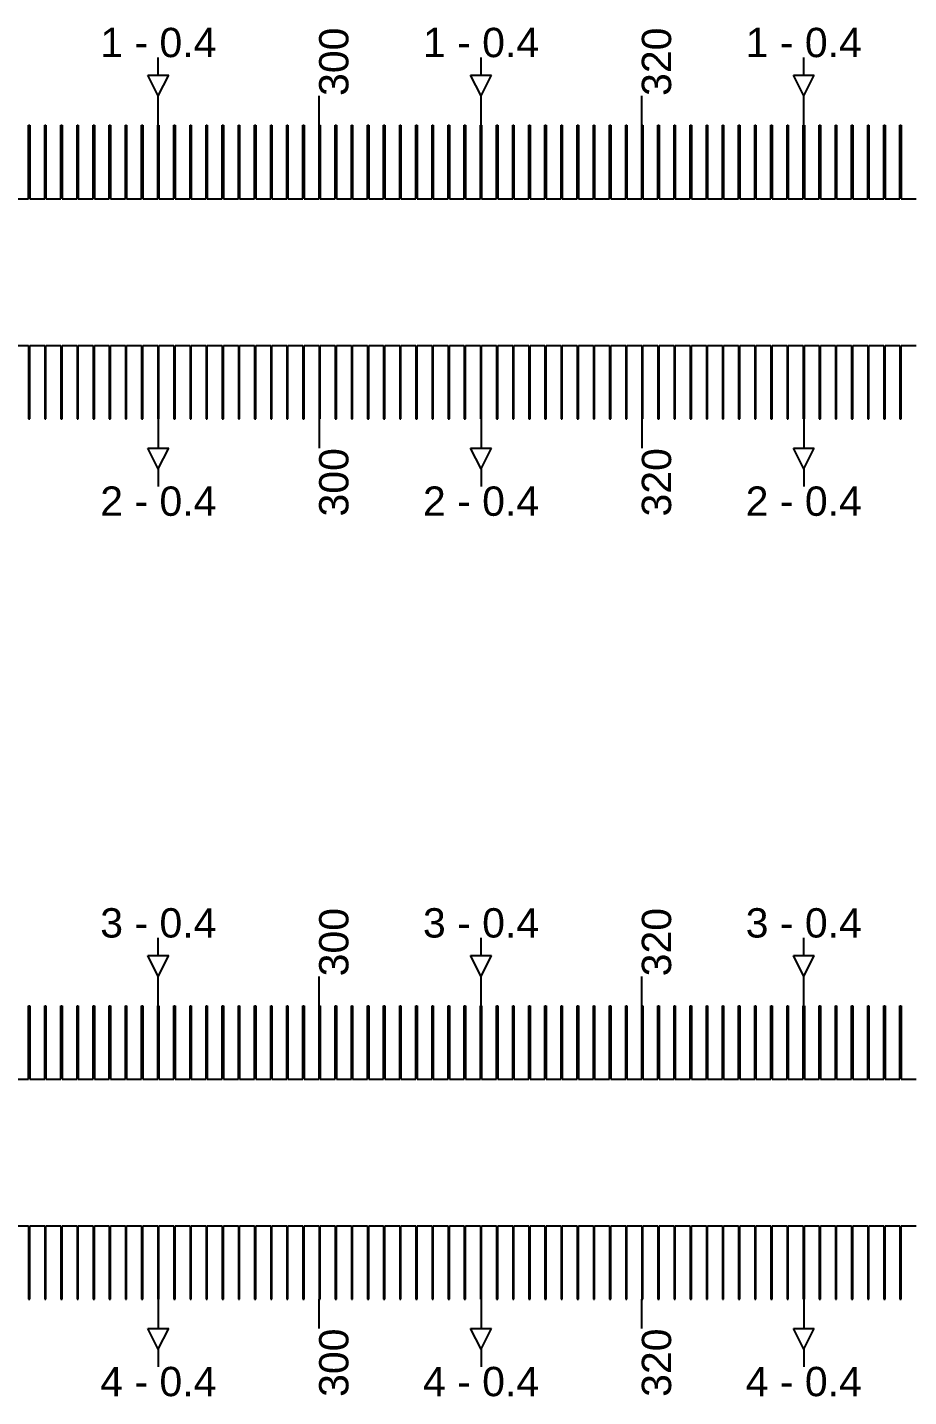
# Model space of a CAD drawing. Extents: x -119394 to 128420, y 74496 to 185496.
# Drawn here: x 39680.9 to 39981.2, y 112862.7 to 113329.2 of the extents above; entities that cross this region are included whole.
import ezdxf

# ---------------------------------------------------------------- set-up
doc = ezdxf.new("R2010")
doc.units = 13
doc.layers.add('CL - Label-1', color=120, linetype='Continuous')
doc.layers.add('CL - Label-2', color=132, linetype='Continuous')
doc.layers.add('CL - Sub-Micro', color=7, linetype='Continuous', true_color=0x47d1ff)
doc.styles.get("Standard").update_dxf_attribs({"font": 'arial.ttf'})

msp = doc.modelspace()

# ---------------------------------------------------------------- linework, layer by layer
for p, q in [((39725.49, 113312.94), (39725.49, 113318.94)), ((39835.49, 113312.94), (39835.49, 113318.94)), ((39945.49, 113312.94), (39945.49, 113318.94)), ((39725.49, 113295.86), (39725.49, 113305.86)), ((39780.29, 113295.86), (39780.29, 113305.86)), ((39835.49, 113295.86), (39835.49, 113305.86)), ((39890.29, 113295.86), (39890.29, 113305.86)), ((39945.49, 113295.86), (39945.49, 113305.86)), ((39725.49, 113195.86), (39725.49, 113185.86)), ((39780.29, 113195.86), (39780.29, 113185.86)), ((39835.49, 113195.86), (39835.49, 113185.86)), ((39890.29, 113195.86), (39890.29, 113185.86)), ((39945.49, 113195.86), (39945.49, 113185.86)), ((39725.49, 113178.79), (39725.49, 113172.79)), ((39835.49, 113178.79), (39835.49, 113172.79)), ((39945.49, 113178.79), (39945.49, 113172.79)), ((39725.49, 113012.94), (39725.49, 113018.94)), ((39835.49, 113012.94), (39835.49, 113018.94)), ((39945.49, 113012.94), (39945.49, 113018.94)), ((39725.49, 112995.86), (39725.49, 113005.86)), ((39780.29, 112995.86), (39780.29, 113005.86)), ((39835.49, 112995.86), (39835.49, 113005.86)), ((39890.29, 112995.86), (39890.29, 113005.86)), ((39945.49, 112995.86), (39945.49, 113005.86)), ((39725.49, 112895.86), (39725.49, 112885.86)), ((39780.29, 112885.86), (39780.29, 112895.86)), ((39835.49, 112895.86), (39835.49, 112885.86)), ((39890.29, 112885.86), (39890.29, 112895.86)), ((39945.49, 112895.86), (39945.49, 112885.86)), ((39725.49, 112878.79), (39725.49, 112872.79)), ((39835.49, 112878.79), (39835.49, 112872.79)), ((39945.49, 112878.79), (39945.49, 112872.79))]:
    msp.add_line(p, q)
at = {"layer": 'CL - Label-2'}
for p, q in [((39725.49, 113305.86), (39721.95, 113312.96)), ((39721.95, 113312.96), (39729.02, 113312.96)), ((39725.49, 113305.86), (39729.02, 113312.96)), ((39835.49, 113305.86), (39831.95, 113312.96)), ((39831.95, 113312.96), (39839.02, 113312.96)), ((39835.49, 113305.86), (39839.02, 113312.96)), ((39945.49, 113305.86), (39941.95, 113312.96)), ((39941.95, 113312.96), (39949.02, 113312.96)), ((39945.49, 113305.86), (39949.02, 113312.96)), ((39725.49, 113178.79), (39721.95, 113185.89)), ((39721.95, 113185.89), (39729.02, 113185.89)), ((39725.49, 113178.79), (39729.02, 113185.89)), ((39835.49, 113178.79), (39831.95, 113185.89)), ((39831.95, 113185.89), (39839.02, 113185.89)), ((39835.49, 113178.79), (39839.02, 113185.89)), ((39945.49, 113178.79), (39941.95, 113185.89)), ((39941.95, 113185.89), (39949.02, 113185.89)), ((39945.49, 113178.79), (39949.02, 113185.89)), ((39725.49, 113005.86), (39721.95, 113012.96)), ((39721.95, 113012.96), (39729.02, 113012.96)), ((39725.49, 113005.86), (39729.02, 113012.96)), ((39835.49, 113005.86), (39831.95, 113012.96)), ((39831.95, 113012.96), (39839.02, 113012.96)), ((39835.49, 113005.86), (39839.02, 113012.96)), ((39945.49, 113005.86), (39941.95, 113012.96)), ((39941.95, 113012.96), (39949.02, 113012.96)), ((39945.49, 113005.86), (39949.02, 113012.96)), ((39725.49, 112878.79), (39721.95, 112885.89)), ((39721.95, 112885.89), (39729.02, 112885.89)), ((39725.49, 112878.79), (39729.02, 112885.89)), ((39835.49, 112878.79), (39831.95, 112885.89)), ((39831.95, 112885.89), (39839.02, 112885.89)), ((39835.49, 112878.79), (39839.02, 112885.89)), ((39945.49, 112878.79), (39941.95, 112885.89)), ((39941.95, 112885.89), (39949.02, 112885.89)), ((39945.49, 112878.79), (39949.02, 112885.89))]:
    msp.add_line(p, q, dxfattribs=at)
at = {"layer": 'CL - Sub-Micro'}
for p, q in [((39681.29, 113270.86), (39681.29, 113295.86)), ((39681.29, 113295.86), (39681.69, 113295.86)), ((39681.69, 113295.86), (39681.69, 113270.86)), ((39686.79, 113270.86), (39686.79, 113295.86)), ((39686.79, 113295.86), (39687.19, 113295.86)), ((39687.19, 113295.86), (39687.19, 113270.86)), ((39692.29, 113270.86), (39692.29, 113295.86)), ((39692.29, 113295.86), (39692.69, 113295.86)), ((39692.69, 113295.86), (39692.69, 113270.86)), ((39697.79, 113270.86), (39697.79, 113295.86)), ((39697.79, 113295.86), (39698.19, 113295.86)), ((39698.19, 113295.86), (39698.19, 113270.86)), ((39703.29, 113270.86), (39703.29, 113295.86)), ((39703.29, 113295.86), (39703.69, 113295.86)), ((39703.69, 113295.86), (39703.69, 113270.86)), ((39708.79, 113270.86), (39708.79, 113295.86)), ((39708.79, 113295.86), (39709.19, 113295.86)), ((39709.19, 113295.86), (39709.19, 113270.86)), ((39714.29, 113270.86), (39714.29, 113295.86)), ((39714.29, 113295.86), (39714.69, 113295.86)), ((39714.69, 113295.86), (39714.69, 113270.86)), ((39719.79, 113270.86), (39719.79, 113295.86)), ((39719.79, 113295.86), (39720.19, 113295.86)), ((39720.19, 113295.86), (39720.19, 113270.86)), ((39725.29, 113270.86), (39725.29, 113295.86)), ((39725.29, 113295.86), (39725.69, 113295.86)), ((39725.69, 113295.86), (39725.69, 113270.86)), ((39730.79, 113270.86), (39730.79, 113295.86)), ((39730.79, 113295.86), (39731.19, 113295.86)), ((39731.19, 113295.86), (39731.19, 113270.86)), ((39736.29, 113270.86), (39736.29, 113295.86)), ((39736.29, 113295.86), (39736.69, 113295.86)), ((39736.69, 113295.86), (39736.69, 113270.86)), ((39741.79, 113270.86), (39741.79, 113295.86)), ((39741.79, 113295.86), (39742.19, 113295.86)), ((39742.19, 113295.86), (39742.19, 113270.86)), ((39747.29, 113270.86), (39747.29, 113295.86)), ((39747.29, 113295.86), (39747.69, 113295.86)), ((39747.69, 113295.86), (39747.69, 113270.86)), ((39752.79, 113270.86), (39752.79, 113295.86)), ((39752.79, 113295.86), (39753.19, 113295.86)), ((39753.19, 113295.86), (39753.19, 113270.86)), ((39758.29, 113270.86), (39758.29, 113295.86)), ((39758.29, 113295.86), (39758.69, 113295.86)), ((39758.69, 113295.86), (39758.69, 113270.86)), ((39763.79, 113270.86), (39763.79, 113295.86)), ((39763.79, 113295.86), (39764.19, 113295.86)), ((39764.19, 113295.86), (39764.19, 113270.86)), ((39769.29, 113270.86), (39769.29, 113295.86)), ((39769.29, 113295.86), (39769.69, 113295.86)), ((39769.69, 113295.86), (39769.69, 113270.86)), ((39774.79, 113270.86), (39774.79, 113295.86)), ((39774.79, 113295.86), (39775.19, 113295.86)), ((39775.19, 113295.86), (39775.19, 113270.86)), ((39780.29, 113270.86), (39780.29, 113295.86)), ((39780.29, 113295.86), (39780.69, 113295.86)), ((39780.69, 113295.86), (39780.69, 113270.86)), ((39785.79, 113270.86), (39785.79, 113295.86)), ((39785.79, 113295.86), (39786.19, 113295.86)), ((39786.19, 113295.86), (39786.19, 113270.86)), ((39791.29, 113270.86), (39791.29, 113295.86)), ((39791.29, 113295.86), (39791.69, 113295.86)), ((39791.69, 113295.86), (39791.69, 113270.86)), ((39796.79, 113270.86), (39796.79, 113295.86)), ((39796.79, 113295.86), (39797.19, 113295.86)), ((39797.19, 113295.86), (39797.19, 113270.86)), ((39802.29, 113270.86), (39802.29, 113295.86)), ((39802.29, 113295.86), (39802.69, 113295.86)), ((39802.69, 113295.86), (39802.69, 113270.86)), ((39807.79, 113270.86), (39807.79, 113295.86)), ((39807.79, 113295.86), (39808.19, 113295.86)), ((39808.19, 113295.86), (39808.19, 113270.86)), ((39813.29, 113270.86), (39813.29, 113295.86)), ((39813.29, 113295.86), (39813.69, 113295.86)), ((39813.69, 113295.86), (39813.69, 113270.86)), ((39818.79, 113270.86), (39818.79, 113295.86)), ((39818.79, 113295.86), (39819.19, 113295.86)), ((39819.19, 113295.86), (39819.19, 113270.86)), ((39824.29, 113270.86), (39824.29, 113295.86)), ((39824.29, 113295.86), (39824.69, 113295.86)), ((39824.69, 113295.86), (39824.69, 113270.86)), ((39829.79, 113270.86), (39829.79, 113295.86)), ((39829.79, 113295.86), (39830.19, 113295.86)), ((39830.19, 113295.86), (39830.19, 113270.86)), ((39835.29, 113270.86), (39835.29, 113295.86)), ((39835.29, 113295.86), (39835.69, 113295.86)), ((39835.69, 113295.86), (39835.69, 113270.86)), ((39840.79, 113270.86), (39840.79, 113295.86)), ((39840.79, 113295.86), (39841.19, 113295.86)), ((39841.19, 113295.86), (39841.19, 113270.86)), ((39846.29, 113270.86), (39846.29, 113295.86)), ((39846.29, 113295.86), (39846.69, 113295.86)), ((39846.69, 113295.86), (39846.69, 113270.86)), ((39851.79, 113270.86), (39851.79, 113295.86)), ((39851.79, 113295.86), (39852.19, 113295.86)), ((39852.19, 113295.86), (39852.19, 113270.86)), ((39857.29, 113270.86), (39857.29, 113295.86)), ((39857.29, 113295.86), (39857.69, 113295.86)), ((39857.69, 113295.86), (39857.69, 113270.86)), ((39862.79, 113270.86), (39862.79, 113295.86)), ((39862.79, 113295.86), (39863.19, 113295.86)), ((39863.19, 113295.86), (39863.19, 113270.86)), ((39868.29, 113270.86), (39868.29, 113295.86)), ((39868.29, 113295.86), (39868.69, 113295.86)), ((39868.69, 113295.86), (39868.69, 113270.86)), ((39873.79, 113270.86), (39873.79, 113295.86)), ((39873.79, 113295.86), (39874.19, 113295.86)), ((39874.19, 113295.86), (39874.19, 113270.86)), ((39879.29, 113270.86), (39879.29, 113295.86)), ((39879.29, 113295.86), (39879.69, 113295.86)), ((39879.69, 113295.86), (39879.69, 113270.86)), ((39884.79, 113270.86), (39884.79, 113295.86)), ((39884.79, 113295.86), (39885.19, 113295.86)), ((39885.19, 113295.86), (39885.19, 113270.86)), ((39890.29, 113270.86), (39890.29, 113295.86)), ((39890.29, 113295.86), (39890.69, 113295.86)), ((39890.69, 113295.86), (39890.69, 113270.86)), ((39895.79, 113270.86), (39895.79, 113295.86)), ((39895.79, 113295.86), (39896.19, 113295.86)), ((39896.19, 113295.86), (39896.19, 113270.86)), ((39901.29, 113270.86), (39901.29, 113295.86)), ((39901.29, 113295.86), (39901.69, 113295.86)), ((39901.69, 113295.86), (39901.69, 113270.86)), ((39906.79, 113270.86), (39906.79, 113295.86)), ((39906.79, 113295.86), (39907.19, 113295.86)), ((39907.19, 113295.86), (39907.19, 113270.86)), ((39912.29, 113270.86), (39912.29, 113295.86)), ((39912.29, 113295.86), (39912.69, 113295.86)), ((39912.69, 113295.86), (39912.69, 113270.86)), ((39917.79, 113270.86), (39917.79, 113295.86)), ((39917.79, 113295.86), (39918.19, 113295.86)), ((39918.19, 113295.86), (39918.19, 113270.86)), ((39923.29, 113270.86), (39923.29, 113295.86)), ((39923.29, 113295.86), (39923.69, 113295.86)), ((39923.69, 113295.86), (39923.69, 113270.86)), ((39928.79, 113270.86), (39928.79, 113295.86)), ((39928.79, 113295.86), (39929.19, 113295.86)), ((39929.19, 113295.86), (39929.19, 113270.86)), ((39934.29, 113270.86), (39934.29, 113295.86)), ((39934.29, 113295.86), (39934.69, 113295.86)), ((39934.69, 113295.86), (39934.69, 113270.86)), ((39939.79, 113270.86), (39939.79, 113295.86)), ((39939.79, 113295.86), (39940.19, 113295.86)), ((39940.19, 113295.86), (39940.19, 113270.86)), ((39945.29, 113270.86), (39945.29, 113295.86)), ((39945.29, 113295.86), (39945.69, 113295.86)), ((39945.69, 113295.86), (39945.69, 113270.86)), ((39950.79, 113270.86), (39950.79, 113295.86)), ((39950.79, 113295.86), (39951.19, 113295.86)), ((39951.19, 113295.86), (39951.19, 113270.86)), ((39956.29, 113270.86), (39956.29, 113295.86)), ((39956.29, 113295.86), (39956.69, 113295.86)), ((39956.69, 113295.86), (39956.69, 113270.86)), ((39961.79, 113270.86), (39961.79, 113295.86)), ((39961.79, 113295.86), (39962.19, 113295.86)), ((39962.19, 113295.86), (39962.19, 113270.86)), ((39967.29, 113270.86), (39967.29, 113295.86)), ((39967.29, 113295.86), (39967.69, 113295.86)), ((39967.69, 113295.86), (39967.69, 113270.86)), ((39972.79, 113270.86), (39972.79, 113295.86)), ((39972.79, 113295.86), (39973.19, 113295.86)), ((39973.19, 113295.86), (39973.19, 113270.86)), ((39978.29, 113270.86), (39978.29, 113295.86)), ((39978.29, 113295.86), (39978.69, 113295.86)), ((39978.69, 113295.86), (39978.69, 113270.86)), ((39676.19, 113270.86), (39681.29, 113270.86)), ((39681.69, 113270.86), (39686.79, 113270.86)), ((39687.19, 113270.86), (39692.29, 113270.86)), ((39692.69, 113270.86), (39697.79, 113270.86)), ((39698.19, 113270.86), (39703.29, 113270.86)), ((39703.69, 113270.86), (39708.79, 113270.86)), ((39709.19, 113270.86), (39714.29, 113270.86)), ((39714.69, 113270.86), (39719.79, 113270.86)), ((39720.19, 113270.86), (39725.29, 113270.86)), ((39725.69, 113270.86), (39730.79, 113270.86)), ((39731.19, 113270.86), (39736.29, 113270.86)), ((39736.69, 113270.86), (39741.79, 113270.86)), ((39742.19, 113270.86), (39747.29, 113270.86)), ((39747.69, 113270.86), (39752.79, 113270.86)), ((39753.19, 113270.86), (39758.29, 113270.86)), ((39758.69, 113270.86), (39763.79, 113270.86)), ((39764.19, 113270.86), (39769.29, 113270.86)), ((39769.69, 113270.86), (39774.79, 113270.86)), ((39775.19, 113270.86), (39780.29, 113270.86)), ((39780.69, 113270.86), (39785.79, 113270.86)), ((39786.19, 113270.86), (39791.29, 113270.86)), ((39791.69, 113270.86), (39796.79, 113270.86)), ((39797.19, 113270.86), (39802.29, 113270.86)), ((39802.69, 113270.86), (39807.79, 113270.86)), ((39808.19, 113270.86), (39813.29, 113270.86)), ((39813.69, 113270.86), (39818.79, 113270.86)), ((39819.19, 113270.86), (39824.29, 113270.86)), ((39824.69, 113270.86), (39829.79, 113270.86)), ((39830.19, 113270.86), (39835.29, 113270.86)), ((39835.69, 113270.86), (39840.79, 113270.86)), ((39841.19, 113270.86), (39846.29, 113270.86)), ((39846.69, 113270.86), (39851.79, 113270.86)), ((39852.19, 113270.86), (39857.29, 113270.86)), ((39857.69, 113270.86), (39862.79, 113270.86)), ((39863.19, 113270.86), (39868.29, 113270.86)), ((39868.69, 113270.86), (39873.79, 113270.86)), ((39874.19, 113270.86), (39879.29, 113270.86)), ((39879.69, 113270.86), (39884.79, 113270.86)), ((39885.19, 113270.86), (39890.29, 113270.86)), ((39890.69, 113270.86), (39895.79, 113270.86)), ((39896.19, 113270.86), (39901.29, 113270.86)), ((39901.69, 113270.86), (39906.79, 113270.86)), ((39907.19, 113270.86), (39912.29, 113270.86)), ((39912.69, 113270.86), (39917.79, 113270.86)), ((39918.19, 113270.86), (39923.29, 113270.86)), ((39923.69, 113270.86), (39928.79, 113270.86)), ((39929.19, 113270.86), (39934.29, 113270.86)), ((39934.69, 113270.86), (39939.79, 113270.86)), ((39940.19, 113270.86), (39945.29, 113270.86)), ((39945.69, 113270.86), (39950.79, 113270.86)), ((39951.19, 113270.86), (39956.29, 113270.86)), ((39956.69, 113270.86), (39961.79, 113270.86)), ((39962.19, 113270.86), (39967.29, 113270.86)), ((39967.69, 113270.86), (39972.79, 113270.86)), ((39973.19, 113270.86), (39978.29, 113270.86)), ((39978.69, 113270.86), (39983.79, 113270.86)), ((39676.19, 113220.86), (39681.29, 113220.86)), ((39681.29, 113220.86), (39681.29, 113195.86)), ((39681.69, 113195.86), (39681.69, 113220.86)), ((39681.69, 113220.86), (39686.79, 113220.86)), ((39686.79, 113220.86), (39686.79, 113195.86)), ((39687.19, 113195.86), (39687.19, 113220.86)), ((39687.19, 113220.86), (39692.29, 113220.86)), ((39692.29, 113220.86), (39692.29, 113195.86)), ((39692.69, 113195.86), (39692.69, 113220.86)), ((39692.69, 113220.86), (39697.79, 113220.86)), ((39697.79, 113220.86), (39697.79, 113195.86)), ((39698.19, 113195.86), (39698.19, 113220.86)), ((39698.19, 113220.86), (39703.29, 113220.86)), ((39703.29, 113220.86), (39703.29, 113195.86)), ((39703.69, 113195.86), (39703.69, 113220.86)), ((39703.69, 113220.86), (39708.79, 113220.86)), ((39708.79, 113220.86), (39708.79, 113195.86)), ((39709.19, 113195.86), (39709.19, 113220.86)), ((39709.19, 113220.86), (39714.29, 113220.86)), ((39714.29, 113220.86), (39714.29, 113195.86)), ((39714.69, 113195.86), (39714.69, 113220.86)), ((39714.69, 113220.86), (39719.79, 113220.86)), ((39719.79, 113220.86), (39719.79, 113195.86)), ((39720.19, 113195.86), (39720.19, 113220.86)), ((39720.19, 113220.86), (39725.29, 113220.86)), ((39725.29, 113220.86), (39725.29, 113195.86)), ((39725.69, 113195.86), (39725.69, 113220.86)), ((39725.69, 113220.86), (39730.79, 113220.86)), ((39730.79, 113220.86), (39730.79, 113195.86)), ((39731.19, 113195.86), (39731.19, 113220.86)), ((39731.19, 113220.86), (39736.29, 113220.86)), ((39736.29, 113220.86), (39736.29, 113195.86)), ((39736.69, 113195.86), (39736.69, 113220.86)), ((39736.69, 113220.86), (39741.79, 113220.86)), ((39741.79, 113220.86), (39741.79, 113195.86)), ((39742.19, 113195.86), (39742.19, 113220.86)), ((39742.19, 113220.86), (39747.29, 113220.86)), ((39747.29, 113220.86), (39747.29, 113195.86)), ((39747.69, 113195.86), (39747.69, 113220.86)), ((39747.69, 113220.86), (39752.79, 113220.86)), ((39752.79, 113220.86), (39752.79, 113195.86)), ((39753.19, 113195.86), (39753.19, 113220.86)), ((39753.19, 113220.86), (39758.29, 113220.86)), ((39758.29, 113220.86), (39758.29, 113195.86)), ((39758.69, 113195.86), (39758.69, 113220.86)), ((39758.69, 113220.86), (39763.79, 113220.86)), ((39763.79, 113220.86), (39763.79, 113195.86)), ((39764.19, 113195.86), (39764.19, 113220.86)), ((39764.19, 113220.86), (39769.29, 113220.86)), ((39769.29, 113220.86), (39769.29, 113195.86)), ((39769.69, 113195.86), (39769.69, 113220.86)), ((39769.69, 113220.86), (39774.79, 113220.86)), ((39774.79, 113220.86), (39774.79, 113195.86)), ((39775.19, 113195.86), (39775.19, 113220.86)), ((39775.19, 113220.86), (39780.29, 113220.86)), ((39780.29, 113220.86), (39780.29, 113195.86)), ((39780.69, 113195.86), (39780.69, 113220.86)), ((39780.69, 113220.86), (39785.79, 113220.86)), ((39785.79, 113220.86), (39785.79, 113195.86)), ((39786.19, 113195.86), (39786.19, 113220.86)), ((39786.19, 113220.86), (39791.29, 113220.86)), ((39791.29, 113220.86), (39791.29, 113195.86)), ((39791.69, 113195.86), (39791.69, 113220.86)), ((39791.69, 113220.86), (39796.79, 113220.86)), ((39796.79, 113220.86), (39796.79, 113195.86)), ((39797.19, 113195.86), (39797.19, 113220.86)), ((39797.19, 113220.86), (39802.29, 113220.86)), ((39802.29, 113220.86), (39802.29, 113195.86)), ((39802.69, 113195.86), (39802.69, 113220.86)), ((39802.69, 113220.86), (39807.79, 113220.86)), ((39807.79, 113220.86), (39807.79, 113195.86)), ((39808.19, 113195.86), (39808.19, 113220.86)), ((39808.19, 113220.86), (39813.29, 113220.86)), ((39813.29, 113220.86), (39813.29, 113195.86)), ((39813.69, 113195.86), (39813.69, 113220.86)), ((39813.69, 113220.86), (39818.79, 113220.86)), ((39818.79, 113220.86), (39818.79, 113195.86)), ((39819.19, 113195.86), (39819.19, 113220.86)), ((39819.19, 113220.86), (39824.29, 113220.86)), ((39824.29, 113220.86), (39824.29, 113195.86)), ((39824.69, 113195.86), (39824.69, 113220.86)), ((39824.69, 113220.86), (39829.79, 113220.86)), ((39829.79, 113220.86), (39829.79, 113195.86)), ((39830.19, 113195.86), (39830.19, 113220.86)), ((39830.19, 113220.86), (39835.29, 113220.86)), ((39835.29, 113220.86), (39835.29, 113195.86)), ((39835.69, 113195.86), (39835.69, 113220.86)), ((39835.69, 113220.86), (39840.79, 113220.86)), ((39840.79, 113220.86), (39840.79, 113195.86)), ((39841.19, 113195.86), (39841.19, 113220.86)), ((39841.19, 113220.86), (39846.29, 113220.86)), ((39846.29, 113220.86), (39846.29, 113195.86)), ((39846.69, 113195.86), (39846.69, 113220.86)), ((39846.69, 113220.86), (39851.79, 113220.86)), ((39851.79, 113220.86), (39851.79, 113195.86)), ((39852.19, 113195.86), (39852.19, 113220.86)), ((39852.19, 113220.86), (39857.29, 113220.86)), ((39857.29, 113220.86), (39857.29, 113195.86)), ((39857.69, 113195.86), (39857.69, 113220.86)), ((39857.69, 113220.86), (39862.79, 113220.86)), ((39862.79, 113220.86), (39862.79, 113195.86)), ((39863.19, 113195.86), (39863.19, 113220.86)), ((39863.19, 113220.86), (39868.29, 113220.86)), ((39868.29, 113220.86), (39868.29, 113195.86)), ((39868.69, 113195.86), (39868.69, 113220.86)), ((39868.69, 113220.86), (39873.79, 113220.86)), ((39873.79, 113220.86), (39873.79, 113195.86)), ((39874.19, 113195.86), (39874.19, 113220.86)), ((39874.19, 113220.86), (39879.29, 113220.86)), ((39879.29, 113220.86), (39879.29, 113195.86)), ((39879.69, 113195.86), (39879.69, 113220.86)), ((39879.69, 113220.86), (39884.79, 113220.86)), ((39884.79, 113220.86), (39884.79, 113195.86)), ((39885.19, 113195.86), (39885.19, 113220.86)), ((39885.19, 113220.86), (39890.29, 113220.86)), ((39890.29, 113220.86), (39890.29, 113195.86)), ((39890.69, 113195.86), (39890.69, 113220.86)), ((39890.69, 113220.86), (39895.79, 113220.86)), ((39895.79, 113220.86), (39895.79, 113195.86)), ((39896.19, 113195.86), (39896.19, 113220.86)), ((39896.19, 113220.86), (39901.29, 113220.86)), ((39901.29, 113220.86), (39901.29, 113195.86)), ((39901.69, 113195.86), (39901.69, 113220.86)), ((39901.69, 113220.86), (39906.79, 113220.86)), ((39906.79, 113220.86), (39906.79, 113195.86)), ((39907.19, 113195.86), (39907.19, 113220.86)), ((39907.19, 113220.86), (39912.29, 113220.86)), ((39912.29, 113220.86), (39912.29, 113195.86)), ((39912.69, 113195.86), (39912.69, 113220.86)), ((39912.69, 113220.86), (39917.79, 113220.86)), ((39917.79, 113220.86), (39917.79, 113195.86)), ((39918.19, 113195.86), (39918.19, 113220.86)), ((39918.19, 113220.86), (39923.29, 113220.86)), ((39923.29, 113220.86), (39923.29, 113195.86)), ((39923.69, 113195.86), (39923.69, 113220.86)), ((39923.69, 113220.86), (39928.79, 113220.86)), ((39928.79, 113220.86), (39928.79, 113195.86)), ((39929.19, 113195.86), (39929.19, 113220.86)), ((39929.19, 113220.86), (39934.29, 113220.86)), ((39934.29, 113220.86), (39934.29, 113195.86)), ((39934.69, 113195.86), (39934.69, 113220.86)), ((39934.69, 113220.86), (39939.79, 113220.86)), ((39939.79, 113220.86), (39939.79, 113195.86)), ((39940.19, 113195.86), (39940.19, 113220.86)), ((39940.19, 113220.86), (39945.29, 113220.86)), ((39945.29, 113220.86), (39945.29, 113195.86)), ((39945.69, 113195.86), (39945.69, 113220.86)), ((39945.69, 113220.86), (39950.79, 113220.86)), ((39950.79, 113220.86), (39950.79, 113195.86)), ((39951.19, 113195.86), (39951.19, 113220.86)), ((39951.19, 113220.86), (39956.29, 113220.86)), ((39956.29, 113220.86), (39956.29, 113195.86)), ((39956.69, 113195.86), (39956.69, 113220.86)), ((39956.69, 113220.86), (39961.79, 113220.86)), ((39961.79, 113220.86), (39961.79, 113195.86)), ((39962.19, 113195.86), (39962.19, 113220.86)), ((39962.19, 113220.86), (39967.29, 113220.86)), ((39967.29, 113220.86), (39967.29, 113195.86)), ((39967.69, 113195.86), (39967.69, 113220.86)), ((39967.69, 113220.86), (39972.79, 113220.86)), ((39972.79, 113220.86), (39972.79, 113195.86)), ((39973.19, 113195.86), (39973.19, 113220.86)), ((39973.19, 113220.86), (39978.29, 113220.86)), ((39978.29, 113220.86), (39978.29, 113195.86)), ((39978.69, 113195.86), (39978.69, 113220.86)), ((39978.69, 113220.86), (39983.79, 113220.86)), ((39681.29, 113195.86), (39681.69, 113195.86)), ((39686.79, 113195.86), (39687.19, 113195.86)), ((39692.29, 113195.86), (39692.69, 113195.86)), ((39697.79, 113195.86), (39698.19, 113195.86)), ((39703.29, 113195.86), (39703.69, 113195.86)), ((39708.79, 113195.86), (39709.19, 113195.86)), ((39714.29, 113195.86), (39714.69, 113195.86)), ((39719.79, 113195.86), (39720.19, 113195.86)), ((39725.29, 113195.86), (39725.69, 113195.86)), ((39730.79, 113195.86), (39731.19, 113195.86)), ((39736.29, 113195.86), (39736.69, 113195.86)), ((39741.79, 113195.86), (39742.19, 113195.86)), ((39747.29, 113195.86), (39747.69, 113195.86)), ((39752.79, 113195.86), (39753.19, 113195.86)), ((39758.29, 113195.86), (39758.69, 113195.86)), ((39763.79, 113195.86), (39764.19, 113195.86)), ((39769.29, 113195.86), (39769.69, 113195.86)), ((39774.79, 113195.86), (39775.19, 113195.86)), ((39780.29, 113195.86), (39780.69, 113195.86)), ((39785.79, 113195.86), (39786.19, 113195.86)), ((39791.29, 113195.86), (39791.69, 113195.86)), ((39796.79, 113195.86), (39797.19, 113195.86)), ((39802.29, 113195.86), (39802.69, 113195.86)), ((39807.79, 113195.86), (39808.19, 113195.86)), ((39813.29, 113195.86), (39813.69, 113195.86)), ((39818.79, 113195.86), (39819.19, 113195.86)), ((39824.29, 113195.86), (39824.69, 113195.86)), ((39829.79, 113195.86), (39830.19, 113195.86)), ((39835.29, 113195.86), (39835.69, 113195.86)), ((39840.79, 113195.86), (39841.19, 113195.86)), ((39846.29, 113195.86), (39846.69, 113195.86)), ((39851.79, 113195.86), (39852.19, 113195.86)), ((39857.29, 113195.86), (39857.69, 113195.86)), ((39862.79, 113195.86), (39863.19, 113195.86)), ((39868.29, 113195.86), (39868.69, 113195.86)), ((39873.79, 113195.86), (39874.19, 113195.86)), ((39879.29, 113195.86), (39879.69, 113195.86)), ((39884.79, 113195.86), (39885.19, 113195.86)), ((39890.29, 113195.86), (39890.69, 113195.86)), ((39895.79, 113195.86), (39896.19, 113195.86)), ((39901.29, 113195.86), (39901.69, 113195.86)), ((39906.79, 113195.86), (39907.19, 113195.86)), ((39912.29, 113195.86), (39912.69, 113195.86)), ((39917.79, 113195.86), (39918.19, 113195.86)), ((39923.29, 113195.86), (39923.69, 113195.86)), ((39928.79, 113195.86), (39929.19, 113195.86)), ((39934.29, 113195.86), (39934.69, 113195.86)), ((39939.79, 113195.86), (39940.19, 113195.86)), ((39945.29, 113195.86), (39945.69, 113195.86)), ((39950.79, 113195.86), (39951.19, 113195.86)), ((39956.29, 113195.86), (39956.69, 113195.86)), ((39961.79, 113195.86), (39962.19, 113195.86)), ((39967.29, 113195.86), (39967.69, 113195.86)), ((39972.79, 113195.86), (39973.19, 113195.86)), ((39978.29, 113195.86), (39978.69, 113195.86)), ((39681.29, 112970.86), (39681.29, 112995.86)), ((39681.29, 112995.86), (39681.69, 112995.86)), ((39681.69, 112995.86), (39681.69, 112970.86)), ((39686.79, 112970.86), (39686.79, 112995.86)), ((39686.79, 112995.86), (39687.19, 112995.86)), ((39687.19, 112995.86), (39687.19, 112970.86)), ((39692.29, 112970.86), (39692.29, 112995.86)), ((39692.29, 112995.86), (39692.69, 112995.86)), ((39692.69, 112995.86), (39692.69, 112970.86)), ((39697.79, 112970.86), (39697.79, 112995.86)), ((39697.79, 112995.86), (39698.19, 112995.86)), ((39698.19, 112995.86), (39698.19, 112970.86)), ((39703.29, 112970.86), (39703.29, 112995.86)), ((39703.29, 112995.86), (39703.69, 112995.86)), ((39703.69, 112995.86), (39703.69, 112970.86)), ((39708.79, 112970.86), (39708.79, 112995.86)), ((39708.79, 112995.86), (39709.19, 112995.86)), ((39709.19, 112995.86), (39709.19, 112970.86)), ((39714.29, 112970.86), (39714.29, 112995.86)), ((39714.29, 112995.86), (39714.69, 112995.86)), ((39714.69, 112995.86), (39714.69, 112970.86)), ((39719.79, 112970.86), (39719.79, 112995.86)), ((39719.79, 112995.86), (39720.19, 112995.86)), ((39720.19, 112995.86), (39720.19, 112970.86)), ((39725.29, 112970.86), (39725.29, 112995.86)), ((39725.29, 112995.86), (39725.69, 112995.86)), ((39725.69, 112995.86), (39725.69, 112970.86)), ((39730.79, 112970.86), (39730.79, 112995.86)), ((39730.79, 112995.86), (39731.19, 112995.86)), ((39731.19, 112995.86), (39731.19, 112970.86)), ((39736.29, 112970.86), (39736.29, 112995.86)), ((39736.29, 112995.86), (39736.69, 112995.86)), ((39736.69, 112995.86), (39736.69, 112970.86)), ((39741.79, 112970.86), (39741.79, 112995.86)), ((39741.79, 112995.86), (39742.19, 112995.86)), ((39742.19, 112995.86), (39742.19, 112970.86)), ((39747.29, 112970.86), (39747.29, 112995.86)), ((39747.29, 112995.86), (39747.69, 112995.86)), ((39747.69, 112995.86), (39747.69, 112970.86)), ((39752.79, 112970.86), (39752.79, 112995.86)), ((39752.79, 112995.86), (39753.19, 112995.86)), ((39753.19, 112995.86), (39753.19, 112970.86)), ((39758.29, 112970.86), (39758.29, 112995.86)), ((39758.29, 112995.86), (39758.69, 112995.86)), ((39758.69, 112995.86), (39758.69, 112970.86)), ((39763.79, 112970.86), (39763.79, 112995.86)), ((39763.79, 112995.86), (39764.19, 112995.86)), ((39764.19, 112995.86), (39764.19, 112970.86)), ((39769.29, 112970.86), (39769.29, 112995.86)), ((39769.29, 112995.86), (39769.69, 112995.86)), ((39769.69, 112995.86), (39769.69, 112970.86)), ((39774.79, 112970.86), (39774.79, 112995.86)), ((39774.79, 112995.86), (39775.19, 112995.86)), ((39775.19, 112995.86), (39775.19, 112970.86)), ((39780.29, 112970.86), (39780.29, 112995.86)), ((39780.29, 112995.86), (39780.69, 112995.86)), ((39780.69, 112995.86), (39780.69, 112970.86)), ((39785.79, 112970.86), (39785.79, 112995.86)), ((39785.79, 112995.86), (39786.19, 112995.86)), ((39786.19, 112995.86), (39786.19, 112970.86)), ((39791.29, 112970.86), (39791.29, 112995.86)), ((39791.29, 112995.86), (39791.69, 112995.86)), ((39791.69, 112995.86), (39791.69, 112970.86)), ((39796.79, 112970.86), (39796.79, 112995.86)), ((39796.79, 112995.86), (39797.19, 112995.86)), ((39797.19, 112995.86), (39797.19, 112970.86)), ((39802.29, 112970.86), (39802.29, 112995.86)), ((39802.29, 112995.86), (39802.69, 112995.86)), ((39802.69, 112995.86), (39802.69, 112970.86)), ((39807.79, 112970.86), (39807.79, 112995.86)), ((39807.79, 112995.86), (39808.19, 112995.86)), ((39808.19, 112995.86), (39808.19, 112970.86)), ((39813.29, 112970.86), (39813.29, 112995.86)), ((39813.29, 112995.86), (39813.69, 112995.86)), ((39813.69, 112995.86), (39813.69, 112970.86)), ((39818.79, 112970.86), (39818.79, 112995.86)), ((39818.79, 112995.86), (39819.19, 112995.86)), ((39819.19, 112995.86), (39819.19, 112970.86)), ((39824.29, 112970.86), (39824.29, 112995.86)), ((39824.29, 112995.86), (39824.69, 112995.86)), ((39824.69, 112995.86), (39824.69, 112970.86)), ((39829.79, 112970.86), (39829.79, 112995.86)), ((39829.79, 112995.86), (39830.19, 112995.86)), ((39830.19, 112995.86), (39830.19, 112970.86)), ((39835.29, 112970.86), (39835.29, 112995.86)), ((39835.29, 112995.86), (39835.69, 112995.86)), ((39835.69, 112995.86), (39835.69, 112970.86)), ((39840.79, 112970.86), (39840.79, 112995.86)), ((39840.79, 112995.86), (39841.19, 112995.86)), ((39841.19, 112995.86), (39841.19, 112970.86)), ((39846.29, 112970.86), (39846.29, 112995.86)), ((39846.29, 112995.86), (39846.69, 112995.86)), ((39846.69, 112995.86), (39846.69, 112970.86)), ((39851.79, 112970.86), (39851.79, 112995.86)), ((39851.79, 112995.86), (39852.19, 112995.86)), ((39852.19, 112995.86), (39852.19, 112970.86)), ((39857.29, 112970.86), (39857.29, 112995.86)), ((39857.29, 112995.86), (39857.69, 112995.86)), ((39857.69, 112995.86), (39857.69, 112970.86)), ((39862.79, 112970.86), (39862.79, 112995.86)), ((39862.79, 112995.86), (39863.19, 112995.86)), ((39863.19, 112995.86), (39863.19, 112970.86)), ((39868.29, 112970.86), (39868.29, 112995.86)), ((39868.29, 112995.86), (39868.69, 112995.86)), ((39868.69, 112995.86), (39868.69, 112970.86)), ((39873.79, 112970.86), (39873.79, 112995.86)), ((39873.79, 112995.86), (39874.19, 112995.86)), ((39874.19, 112995.86), (39874.19, 112970.86)), ((39879.29, 112970.86), (39879.29, 112995.86)), ((39879.29, 112995.86), (39879.69, 112995.86)), ((39879.69, 112995.86), (39879.69, 112970.86)), ((39884.79, 112970.86), (39884.79, 112995.86)), ((39884.79, 112995.86), (39885.19, 112995.86)), ((39885.19, 112995.86), (39885.19, 112970.86)), ((39890.29, 112970.86), (39890.29, 112995.86)), ((39890.29, 112995.86), (39890.69, 112995.86)), ((39890.69, 112995.86), (39890.69, 112970.86)), ((39895.79, 112970.86), (39895.79, 112995.86)), ((39895.79, 112995.86), (39896.19, 112995.86)), ((39896.19, 112995.86), (39896.19, 112970.86)), ((39901.29, 112970.86), (39901.29, 112995.86)), ((39901.29, 112995.86), (39901.69, 112995.86)), ((39901.69, 112995.86), (39901.69, 112970.86)), ((39906.79, 112970.86), (39906.79, 112995.86)), ((39906.79, 112995.86), (39907.19, 112995.86)), ((39907.19, 112995.86), (39907.19, 112970.86)), ((39912.29, 112970.86), (39912.29, 112995.86)), ((39912.29, 112995.86), (39912.69, 112995.86)), ((39912.69, 112995.86), (39912.69, 112970.86)), ((39917.79, 112970.86), (39917.79, 112995.86)), ((39917.79, 112995.86), (39918.19, 112995.86)), ((39918.19, 112995.86), (39918.19, 112970.86)), ((39923.29, 112970.86), (39923.29, 112995.86)), ((39923.29, 112995.86), (39923.69, 112995.86)), ((39923.69, 112995.86), (39923.69, 112970.86)), ((39928.79, 112970.86), (39928.79, 112995.86)), ((39928.79, 112995.86), (39929.19, 112995.86)), ((39929.19, 112995.86), (39929.19, 112970.86)), ((39934.29, 112970.86), (39934.29, 112995.86)), ((39934.29, 112995.86), (39934.69, 112995.86)), ((39934.69, 112995.86), (39934.69, 112970.86)), ((39939.79, 112970.86), (39939.79, 112995.86)), ((39939.79, 112995.86), (39940.19, 112995.86)), ((39940.19, 112995.86), (39940.19, 112970.86)), ((39945.29, 112970.86), (39945.29, 112995.86)), ((39945.29, 112995.86), (39945.69, 112995.86)), ((39945.69, 112995.86), (39945.69, 112970.86)), ((39950.79, 112970.86), (39950.79, 112995.86)), ((39950.79, 112995.86), (39951.19, 112995.86)), ((39951.19, 112995.86), (39951.19, 112970.86)), ((39956.29, 112970.86), (39956.29, 112995.86)), ((39956.29, 112995.86), (39956.69, 112995.86)), ((39956.69, 112995.86), (39956.69, 112970.86)), ((39961.79, 112970.86), (39961.79, 112995.86)), ((39961.79, 112995.86), (39962.19, 112995.86)), ((39962.19, 112995.86), (39962.19, 112970.86)), ((39967.29, 112970.86), (39967.29, 112995.86)), ((39967.29, 112995.86), (39967.69, 112995.86)), ((39967.69, 112995.86), (39967.69, 112970.86)), ((39972.79, 112970.86), (39972.79, 112995.86)), ((39972.79, 112995.86), (39973.19, 112995.86)), ((39973.19, 112995.86), (39973.19, 112970.86)), ((39978.29, 112970.86), (39978.29, 112995.86)), ((39978.29, 112995.86), (39978.69, 112995.86)), ((39978.69, 112995.86), (39978.69, 112970.86)), ((39676.19, 112970.86), (39681.29, 112970.86)), ((39681.69, 112970.86), (39686.79, 112970.86)), ((39687.19, 112970.86), (39692.29, 112970.86)), ((39692.69, 112970.86), (39697.79, 112970.86)), ((39698.19, 112970.86), (39703.29, 112970.86)), ((39703.69, 112970.86), (39708.79, 112970.86)), ((39709.19, 112970.86), (39714.29, 112970.86)), ((39714.69, 112970.86), (39719.79, 112970.86)), ((39720.19, 112970.86), (39725.29, 112970.86)), ((39725.69, 112970.86), (39730.79, 112970.86)), ((39731.19, 112970.86), (39736.29, 112970.86)), ((39736.69, 112970.86), (39741.79, 112970.86)), ((39742.19, 112970.86), (39747.29, 112970.86)), ((39747.69, 112970.86), (39752.79, 112970.86)), ((39753.19, 112970.86), (39758.29, 112970.86)), ((39758.69, 112970.86), (39763.79, 112970.86)), ((39764.19, 112970.86), (39769.29, 112970.86)), ((39769.69, 112970.86), (39774.79, 112970.86)), ((39775.19, 112970.86), (39780.29, 112970.86)), ((39780.69, 112970.86), (39785.79, 112970.86)), ((39786.19, 112970.86), (39791.29, 112970.86)), ((39791.69, 112970.86), (39796.79, 112970.86)), ((39797.19, 112970.86), (39802.29, 112970.86)), ((39802.69, 112970.86), (39807.79, 112970.86)), ((39808.19, 112970.86), (39813.29, 112970.86)), ((39813.69, 112970.86), (39818.79, 112970.86)), ((39819.19, 112970.86), (39824.29, 112970.86)), ((39824.69, 112970.86), (39829.79, 112970.86)), ((39830.19, 112970.86), (39835.29, 112970.86)), ((39835.69, 112970.86), (39840.79, 112970.86)), ((39841.19, 112970.86), (39846.29, 112970.86)), ((39846.69, 112970.86), (39851.79, 112970.86)), ((39852.19, 112970.86), (39857.29, 112970.86)), ((39857.69, 112970.86), (39862.79, 112970.86)), ((39863.19, 112970.86), (39868.29, 112970.86)), ((39868.69, 112970.86), (39873.79, 112970.86)), ((39874.19, 112970.86), (39879.29, 112970.86)), ((39879.69, 112970.86), (39884.79, 112970.86)), ((39885.19, 112970.86), (39890.29, 112970.86)), ((39890.69, 112970.86), (39895.79, 112970.86)), ((39896.19, 112970.86), (39901.29, 112970.86)), ((39901.69, 112970.86), (39906.79, 112970.86)), ((39907.19, 112970.86), (39912.29, 112970.86)), ((39912.69, 112970.86), (39917.79, 112970.86)), ((39918.19, 112970.86), (39923.29, 112970.86)), ((39923.69, 112970.86), (39928.79, 112970.86)), ((39929.19, 112970.86), (39934.29, 112970.86)), ((39934.69, 112970.86), (39939.79, 112970.86)), ((39940.19, 112970.86), (39945.29, 112970.86)), ((39945.69, 112970.86), (39950.79, 112970.86)), ((39951.19, 112970.86), (39956.29, 112970.86)), ((39956.69, 112970.86), (39961.79, 112970.86)), ((39962.19, 112970.86), (39967.29, 112970.86)), ((39967.69, 112970.86), (39972.79, 112970.86)), ((39973.19, 112970.86), (39978.29, 112970.86)), ((39978.69, 112970.86), (39983.79, 112970.86)), ((39676.19, 112920.86), (39681.29, 112920.86)), ((39681.29, 112920.86), (39681.29, 112895.86)), ((39681.69, 112895.86), (39681.69, 112920.86)), ((39681.69, 112920.86), (39686.79, 112920.86)), ((39686.79, 112920.86), (39686.79, 112895.86)), ((39687.19, 112895.86), (39687.19, 112920.86)), ((39687.19, 112920.86), (39692.29, 112920.86)), ((39692.29, 112920.86), (39692.29, 112895.86)), ((39692.69, 112895.86), (39692.69, 112920.86)), ((39692.69, 112920.86), (39697.79, 112920.86)), ((39697.79, 112920.86), (39697.79, 112895.86)), ((39698.19, 112895.86), (39698.19, 112920.86)), ((39698.19, 112920.86), (39703.29, 112920.86)), ((39703.29, 112920.86), (39703.29, 112895.86)), ((39703.69, 112895.86), (39703.69, 112920.86)), ((39703.69, 112920.86), (39708.79, 112920.86)), ((39708.79, 112920.86), (39708.79, 112895.86)), ((39709.19, 112895.86), (39709.19, 112920.86)), ((39709.19, 112920.86), (39714.29, 112920.86)), ((39714.29, 112920.86), (39714.29, 112895.86)), ((39714.69, 112895.86), (39714.69, 112920.86)), ((39714.69, 112920.86), (39719.79, 112920.86)), ((39719.79, 112920.86), (39719.79, 112895.86)), ((39720.19, 112895.86), (39720.19, 112920.86)), ((39720.19, 112920.86), (39725.29, 112920.86)), ((39725.29, 112920.86), (39725.29, 112895.86)), ((39725.69, 112895.86), (39725.69, 112920.86)), ((39725.69, 112920.86), (39730.79, 112920.86)), ((39730.79, 112920.86), (39730.79, 112895.86)), ((39731.19, 112895.86), (39731.19, 112920.86)), ((39731.19, 112920.86), (39736.29, 112920.86)), ((39736.29, 112920.86), (39736.29, 112895.86)), ((39736.69, 112895.86), (39736.69, 112920.86)), ((39736.69, 112920.86), (39741.79, 112920.86)), ((39741.79, 112920.86), (39741.79, 112895.86)), ((39742.19, 112895.86), (39742.19, 112920.86)), ((39742.19, 112920.86), (39747.29, 112920.86)), ((39747.29, 112920.86), (39747.29, 112895.86)), ((39747.69, 112895.86), (39747.69, 112920.86)), ((39747.69, 112920.86), (39752.79, 112920.86)), ((39752.79, 112920.86), (39752.79, 112895.86)), ((39753.19, 112895.86), (39753.19, 112920.86)), ((39753.19, 112920.86), (39758.29, 112920.86)), ((39758.29, 112920.86), (39758.29, 112895.86)), ((39758.69, 112895.86), (39758.69, 112920.86)), ((39758.69, 112920.86), (39763.79, 112920.86)), ((39763.79, 112920.86), (39763.79, 112895.86)), ((39764.19, 112895.86), (39764.19, 112920.86)), ((39764.19, 112920.86), (39769.29, 112920.86)), ((39769.29, 112920.86), (39769.29, 112895.86)), ((39769.69, 112895.86), (39769.69, 112920.86)), ((39769.69, 112920.86), (39774.79, 112920.86)), ((39774.79, 112920.86), (39774.79, 112895.86)), ((39775.19, 112895.86), (39775.19, 112920.86)), ((39775.19, 112920.86), (39780.29, 112920.86)), ((39780.29, 112920.86), (39780.29, 112895.86)), ((39780.69, 112895.86), (39780.69, 112920.86)), ((39780.69, 112920.86), (39785.79, 112920.86)), ((39785.79, 112920.86), (39785.79, 112895.86)), ((39786.19, 112895.86), (39786.19, 112920.86)), ((39786.19, 112920.86), (39791.29, 112920.86)), ((39791.29, 112920.86), (39791.29, 112895.86)), ((39791.69, 112895.86), (39791.69, 112920.86)), ((39791.69, 112920.86), (39796.79, 112920.86)), ((39796.79, 112920.86), (39796.79, 112895.86)), ((39797.19, 112895.86), (39797.19, 112920.86)), ((39797.19, 112920.86), (39802.29, 112920.86)), ((39802.29, 112920.86), (39802.29, 112895.86)), ((39802.69, 112895.86), (39802.69, 112920.86)), ((39802.69, 112920.86), (39807.79, 112920.86)), ((39807.79, 112920.86), (39807.79, 112895.86)), ((39808.19, 112895.86), (39808.19, 112920.86)), ((39808.19, 112920.86), (39813.29, 112920.86)), ((39813.29, 112920.86), (39813.29, 112895.86)), ((39813.69, 112895.86), (39813.69, 112920.86)), ((39813.69, 112920.86), (39818.79, 112920.86)), ((39818.79, 112920.86), (39818.79, 112895.86)), ((39819.19, 112895.86), (39819.19, 112920.86)), ((39819.19, 112920.86), (39824.29, 112920.86)), ((39824.29, 112920.86), (39824.29, 112895.86)), ((39824.69, 112895.86), (39824.69, 112920.86)), ((39824.69, 112920.86), (39829.79, 112920.86)), ((39829.79, 112920.86), (39829.79, 112895.86)), ((39830.19, 112895.86), (39830.19, 112920.86)), ((39830.19, 112920.86), (39835.29, 112920.86)), ((39835.29, 112920.86), (39835.29, 112895.86)), ((39835.69, 112895.86), (39835.69, 112920.86)), ((39835.69, 112920.86), (39840.79, 112920.86)), ((39840.79, 112920.86), (39840.79, 112895.86)), ((39841.19, 112895.86), (39841.19, 112920.86)), ((39841.19, 112920.86), (39846.29, 112920.86)), ((39846.29, 112920.86), (39846.29, 112895.86)), ((39846.69, 112895.86), (39846.69, 112920.86)), ((39846.69, 112920.86), (39851.79, 112920.86)), ((39851.79, 112920.86), (39851.79, 112895.86)), ((39852.19, 112895.86), (39852.19, 112920.86)), ((39852.19, 112920.86), (39857.29, 112920.86)), ((39857.29, 112920.86), (39857.29, 112895.86)), ((39857.69, 112895.86), (39857.69, 112920.86)), ((39857.69, 112920.86), (39862.79, 112920.86)), ((39862.79, 112920.86), (39862.79, 112895.86)), ((39863.19, 112895.86), (39863.19, 112920.86)), ((39863.19, 112920.86), (39868.29, 112920.86)), ((39868.29, 112920.86), (39868.29, 112895.86)), ((39868.69, 112895.86), (39868.69, 112920.86)), ((39868.69, 112920.86), (39873.79, 112920.86)), ((39873.79, 112920.86), (39873.79, 112895.86)), ((39874.19, 112895.86), (39874.19, 112920.86)), ((39874.19, 112920.86), (39879.29, 112920.86)), ((39879.29, 112920.86), (39879.29, 112895.86)), ((39879.69, 112895.86), (39879.69, 112920.86)), ((39879.69, 112920.86), (39884.79, 112920.86)), ((39884.79, 112920.86), (39884.79, 112895.86)), ((39885.19, 112895.86), (39885.19, 112920.86)), ((39885.19, 112920.86), (39890.29, 112920.86)), ((39890.29, 112920.86), (39890.29, 112895.86)), ((39890.69, 112895.86), (39890.69, 112920.86)), ((39890.69, 112920.86), (39895.79, 112920.86)), ((39895.79, 112920.86), (39895.79, 112895.86)), ((39896.19, 112895.86), (39896.19, 112920.86)), ((39896.19, 112920.86), (39901.29, 112920.86)), ((39901.29, 112920.86), (39901.29, 112895.86)), ((39901.69, 112895.86), (39901.69, 112920.86)), ((39901.69, 112920.86), (39906.79, 112920.86)), ((39906.79, 112920.86), (39906.79, 112895.86)), ((39907.19, 112895.86), (39907.19, 112920.86)), ((39907.19, 112920.86), (39912.29, 112920.86)), ((39912.29, 112920.86), (39912.29, 112895.86)), ((39912.69, 112895.86), (39912.69, 112920.86)), ((39912.69, 112920.86), (39917.79, 112920.86)), ((39917.79, 112920.86), (39917.79, 112895.86)), ((39918.19, 112895.86), (39918.19, 112920.86)), ((39918.19, 112920.86), (39923.29, 112920.86)), ((39923.29, 112920.86), (39923.29, 112895.86)), ((39923.69, 112895.86), (39923.69, 112920.86)), ((39923.69, 112920.86), (39928.79, 112920.86)), ((39928.79, 112920.86), (39928.79, 112895.86)), ((39929.19, 112895.86), (39929.19, 112920.86)), ((39929.19, 112920.86), (39934.29, 112920.86)), ((39934.29, 112920.86), (39934.29, 112895.86)), ((39934.69, 112895.86), (39934.69, 112920.86)), ((39934.69, 112920.86), (39939.79, 112920.86)), ((39939.79, 112920.86), (39939.79, 112895.86)), ((39940.19, 112895.86), (39940.19, 112920.86)), ((39940.19, 112920.86), (39945.29, 112920.86)), ((39945.29, 112920.86), (39945.29, 112895.86)), ((39945.69, 112895.86), (39945.69, 112920.86)), ((39945.69, 112920.86), (39950.79, 112920.86)), ((39950.79, 112920.86), (39950.79, 112895.86)), ((39951.19, 112895.86), (39951.19, 112920.86)), ((39951.19, 112920.86), (39956.29, 112920.86)), ((39956.29, 112920.86), (39956.29, 112895.86)), ((39956.69, 112895.86), (39956.69, 112920.86)), ((39956.69, 112920.86), (39961.79, 112920.86)), ((39961.79, 112920.86), (39961.79, 112895.86)), ((39962.19, 112895.86), (39962.19, 112920.86)), ((39962.19, 112920.86), (39967.29, 112920.86)), ((39967.29, 112920.86), (39967.29, 112895.86)), ((39967.69, 112895.86), (39967.69, 112920.86)), ((39967.69, 112920.86), (39972.79, 112920.86)), ((39972.79, 112920.86), (39972.79, 112895.86)), ((39973.19, 112895.86), (39973.19, 112920.86)), ((39973.19, 112920.86), (39978.29, 112920.86)), ((39978.29, 112920.86), (39978.29, 112895.86)), ((39978.69, 112895.86), (39978.69, 112920.86)), ((39978.69, 112920.86), (39983.79, 112920.86)), ((39681.29, 112895.86), (39681.69, 112895.86)), ((39686.79, 112895.86), (39687.19, 112895.86)), ((39692.29, 112895.86), (39692.69, 112895.86)), ((39697.79, 112895.86), (39698.19, 112895.86)), ((39703.29, 112895.86), (39703.69, 112895.86)), ((39708.79, 112895.86), (39709.19, 112895.86)), ((39714.29, 112895.86), (39714.69, 112895.86)), ((39719.79, 112895.86), (39720.19, 112895.86)), ((39725.29, 112895.86), (39725.69, 112895.86)), ((39730.79, 112895.86), (39731.19, 112895.86)), ((39736.29, 112895.86), (39736.69, 112895.86)), ((39741.79, 112895.86), (39742.19, 112895.86)), ((39747.29, 112895.86), (39747.69, 112895.86)), ((39752.79, 112895.86), (39753.19, 112895.86)), ((39758.29, 112895.86), (39758.69, 112895.86)), ((39763.79, 112895.86), (39764.19, 112895.86)), ((39769.29, 112895.86), (39769.69, 112895.86)), ((39774.79, 112895.86), (39775.19, 112895.86)), ((39780.29, 112895.86), (39780.69, 112895.86)), ((39785.79, 112895.86), (39786.19, 112895.86)), ((39791.29, 112895.86), (39791.69, 112895.86)), ((39796.79, 112895.86), (39797.19, 112895.86)), ((39802.29, 112895.86), (39802.69, 112895.86)), ((39807.79, 112895.86), (39808.19, 112895.86)), ((39813.29, 112895.86), (39813.69, 112895.86)), ((39818.79, 112895.86), (39819.19, 112895.86)), ((39824.29, 112895.86), (39824.69, 112895.86)), ((39829.79, 112895.86), (39830.19, 112895.86)), ((39835.29, 112895.86), (39835.69, 112895.86)), ((39840.79, 112895.86), (39841.19, 112895.86)), ((39846.29, 112895.86), (39846.69, 112895.86)), ((39851.79, 112895.86), (39852.19, 112895.86)), ((39857.29, 112895.86), (39857.69, 112895.86)), ((39862.79, 112895.86), (39863.19, 112895.86)), ((39868.29, 112895.86), (39868.69, 112895.86)), ((39873.79, 112895.86), (39874.19, 112895.86)), ((39879.29, 112895.86), (39879.69, 112895.86)), ((39884.79, 112895.86), (39885.19, 112895.86)), ((39890.29, 112895.86), (39890.69, 112895.86)), ((39895.79, 112895.86), (39896.19, 112895.86)), ((39901.29, 112895.86), (39901.69, 112895.86)), ((39906.79, 112895.86), (39907.19, 112895.86)), ((39912.29, 112895.86), (39912.69, 112895.86)), ((39917.79, 112895.86), (39918.19, 112895.86)), ((39923.29, 112895.86), (39923.69, 112895.86)), ((39928.79, 112895.86), (39929.19, 112895.86)), ((39934.29, 112895.86), (39934.69, 112895.86)), ((39939.79, 112895.86), (39940.19, 112895.86)), ((39945.29, 112895.86), (39945.69, 112895.86)), ((39950.79, 112895.86), (39951.19, 112895.86)), ((39956.29, 112895.86), (39956.69, 112895.86)), ((39961.79, 112895.86), (39962.19, 112895.86)), ((39967.29, 112895.86), (39967.69, 112895.86)), ((39972.79, 112895.86), (39973.19, 112895.86)), ((39978.29, 112895.86), (39978.69, 112895.86))]:
    msp.add_line(p, q, dxfattribs=at)

# ---------------------------------------------------------------- texts
at = {"layer": 'CL - Label-1', "char_height": 10, "rotation": 90}
for s, insert, attachment_point in [('300', (39780.29, 113305.86), 1), ('320', (39890.29, 113305.86), 1), ('300', (39780.29, 113185.86), 3), ('320', (39890.29, 113185.86), 3), ('300', (39780.29, 113005.86), 1), ('320', (39890.29, 113005.86), 1), ('300', (39780.29, 112885.86), 3), ('320', (39890.29, 112885.86), 3)]:
    msp.add_mtext_dynamic_manual_height_columns(s, width=21.565, gutter_width=12.5, heights=[8.55], dxfattribs=dict(at, insert=insert, attachment_point=attachment_point))
at = {"layer": 'CL - Label-2', "char_height": 10}
for s, insert, attachment_point in [('1 - 0.4', (39725.49, 113318.94), 8), ('1 - 0.4', (39835.49, 113318.94), 8), ('1 - 0.4', (39945.49, 113318.94), 8), ('2 - 0.4', (39725.49, 113172.79), 2), ('2 - 0.4', (39835.49, 113172.79), 2), ('2 - 0.4', (39945.49, 113172.79), 2), ('3 - 0.4', (39725.49, 113018.94), 8), ('3 - 0.4', (39835.49, 113018.94), 8), ('3 - 0.4', (39945.49, 113018.94), 8), ('4 - 0.4', (39725.49, 112872.79), 2), ('4 - 0.4', (39835.49, 112872.79), 2), ('4 - 0.4', (39945.49, 112872.79), 2)]:
    msp.add_mtext_dynamic_manual_height_columns(s, width=52.3045, gutter_width=12.5, heights=[18.11], dxfattribs=dict(at, insert=insert, attachment_point=attachment_point))

doc.saveas('drawing.dxf')
